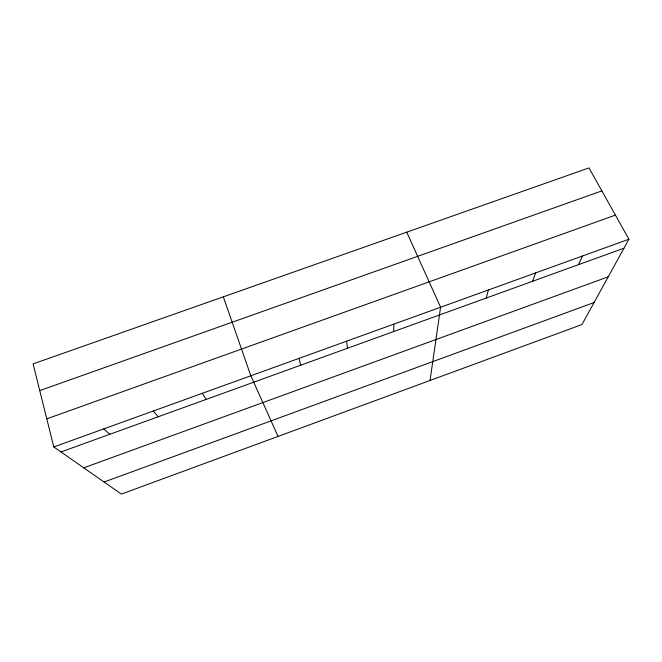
<?xml version="1.0" encoding="UTF-8"?>
<svg xmlns="http://www.w3.org/2000/svg" width="662" height="662" viewBox="0 0 662 662"><rect width="100%" height="100%" fill="white"/><g stroke="black" fill="none" stroke-linecap="round" stroke-linejoin="round"><path stroke-width="0.99" d="M393.683 331.546L393.824 324.132M430.035 380.476L440.602 307.234L406.741 232.163M486.247 298.041L488.349 289.997M532.579 281.276L535.641 272.91M578.48 264.668L582.494 255.987M628.9 239.23L581.972 324.554L121.394 494.084L53.788 446.949L33.1 363.893L588.998 167.916L628.9 239.23L53.788 446.949M104.091 482.019L594.087 302.534M83.735 467.835L608.246 276.79M60.97 451.964L623.96 248.2M46.787 418.839L615.412 215.125M39.753 390.605L601.849 190.888M103.76 428.902L109.834 434.272M153.253 411.028L158.243 416.754M202.282 393.319L206.205 399.393M278.04 436.423L250.84 375.776L223.317 296.833M298.951 358.399L300.805 365.159M346.607 341.187L347.459 348.278"/></g></svg>
